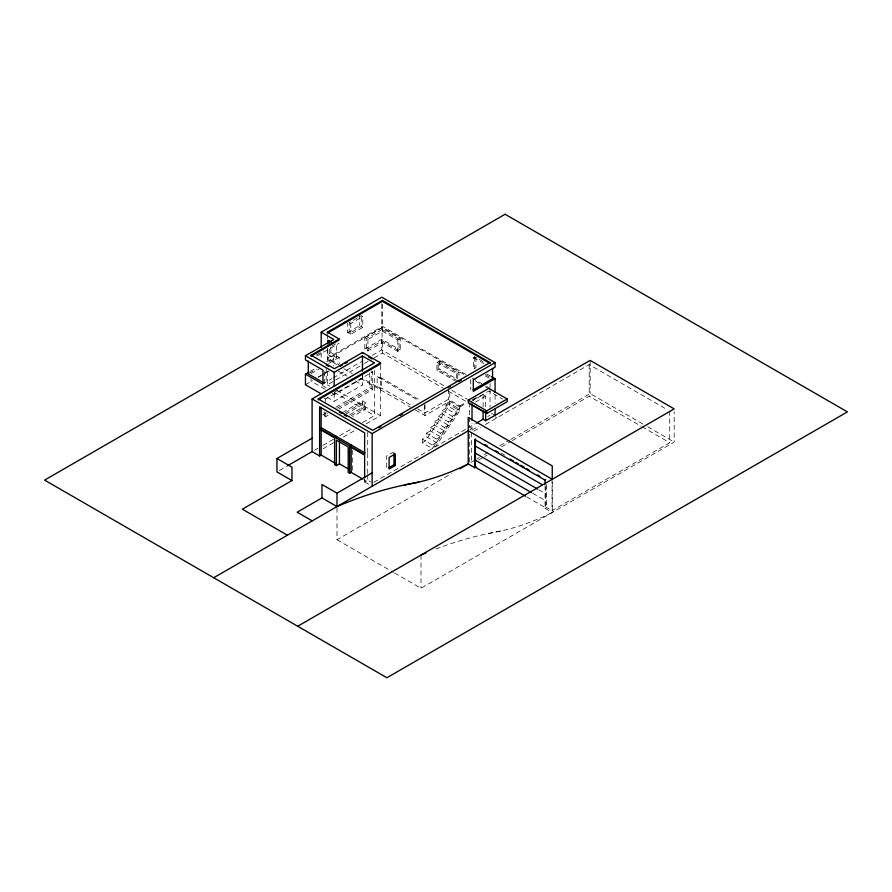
<?xml version="1.0" encoding="UTF-8"?>
<svg xmlns="http://www.w3.org/2000/svg" width="892" height="892" viewBox="0 0 892 892"><rect width="100%" height="100%" fill="white"/><g stroke="black" fill="none" stroke-linecap="round" stroke-linejoin="round"><path stroke-width="0.67" stroke-dasharray="4.46 3.34" d="M417.534 408.893L424.715 413.029L448.431 399.337L459.804 405.905L459.804 410.755L435.374 446.792L422.306 439.154L426.398 436.79L436.433 442.588L436.433 439.042L426.398 433.244L426.398 436.79M422.306 439.154L422.306 442.744L432.341 448.542L459.804 408.603L456.046 410.766L446.011 404.968L446.011 408.268L456.046 414.066L456.046 410.766M361.26 317.028L361.26 326.483L349.218 333.43L349.218 322.636L357.647 317.764M358.852 317.073L361.26 315.679L362.81 316.582L362.81 327.375L350.779 334.333L347.668 332.538L347.668 323.082M349.218 322.636L350.779 323.528L362.81 316.582M347.668 332.538L359.71 325.58L362.81 327.375M316.482 354.96L323.528 350.89M331.757 346.141L336.462 343.431L336.462 357.603L328.234 362.353M316.916 356.064L339.172 343.219M327.777 349.207L327.777 354.369L330.854 352.585L339.172 357.391L339.172 363.646M364.817 337.667L381.765 327.888L400.252 338.559L400.252 349.954L397.799 351.37L382.423 342.495L367.928 350.857L364.817 349.062L364.817 337.667L367.928 339.462L382.423 331.099L397.799 339.986L400.252 338.559M382.088 329.494L366.378 338.57L366.378 349.954L382.088 340.889L399.025 350.656L399.025 339.272L382.088 329.494L382.088 340.889M310.171 371.418L316.069 368.017M326.673 361.896L333.742 357.815L333.742 365.776M309.435 373.202L316.482 369.132M311.063 373.614L319.258 368.887M328.624 363.479L339.172 357.391M364.817 349.062L381.765 339.272L400.252 349.954M318.087 377.071L328.624 370.983M305.454 384.764L312.535 380.683M318.422 377.283L320.786 375.922M321.956 375.242L329.025 371.161M322.369 384.162L331.88 378.676M333.062 377.985L361.572 361.528M372.265 355.362L381.765 349.876L444.45 386.058M327.375 371.351L327.375 384.865L334.556 380.717M335.749 380.025L363.278 364.137M364.471 363.445L368.062 361.372M374.038 357.926L382.423 353.087L443.413 388.299M335.046 391.8L337.455 390.406M324.209 398.055L325.736 398.936L372.7 371.819L372.7 389.503L338.982 408.971M332.092 393.26L334.422 394.61L362.531 378.386L380.583 388.812L381.665 388.176L412.751 406.128M326.985 397.196L334.166 401.344L362.453 385.01L362.453 375.342M380.583 378.687L381.665 378.063L419.931 400.151M322.692 414.858L326.305 412.773M335.938 407.209L369.656 387.741L372.7 389.503M324.209 411.658L324.209 415.739L327.821 413.654M337.455 408.09L371.183 388.622L371.183 372.298M324.209 415.739L325.736 416.62L329.349 414.535M342.495 412.583L362.654 400.943L365.698 402.705L365.698 409.027L352.652 416.564M345.204 412.784L364.181 401.824L364.181 408.157L351.136 415.683M345.538 414.345L365.698 402.705M456.537 381.687L436.935 370.37L436.935 362.453L439.388 361.037L458.99 372.343L458.99 377.628M349.608 414.802L362.654 407.276L365.698 409.027M436.935 370.37L439.388 368.953L456.682 378.944M475.938 357.402L475.938 367.694L473.485 369.11L473.485 357.536L474.711 356.822L485.426 363.011M279.296 470.552L286.321 466.494M314.497 450.226L318.098 448.152M322.893 445.376L333.686 439.143M339.685 435.686L352.875 428.071M362.464 422.529L374.462 415.605L374.462 369.857M323.015 448.821L333.809 442.588M343.398 437.047L355.395 430.122M366.188 423.89L380.583 415.583L380.583 363.847M436.935 362.453L456.537 373.77L458.99 372.343M415.371 409.986L424.96 415.527L449.769 401.21L459.804 407.008M446.011 404.968L447.884 403.886L459.804 410.755M442.198 410.465L452.244 416.263L452.244 419.608L442.198 413.81L442.198 410.465L446.011 408.268M438.34 416.04L448.375 421.838L448.375 425.228L438.34 419.43L438.34 416.04L442.198 413.81M459.804 405.905L465.624 402.548M434.415 421.693L444.45 427.491L444.45 430.925L434.415 425.138L434.415 421.693L438.34 419.43M447.884 403.886L447.884 402.292L457.93 408.09L466.349 403.229M472.281 399.806L477.019 397.074M473.117 400.118L488.794 391.064L502.597 399.036M470.586 401.879L483.096 394.665L485.672 396.148L485.672 408.436M430.435 427.435L440.47 433.222L440.47 436.712L430.435 430.914L430.435 427.435L434.415 425.138M475.436 402.058L485.672 396.148M452.244 416.263L456.046 414.066M426.398 433.244L430.435 430.914M448.375 421.838L452.244 419.608M444.45 427.491L448.375 425.228M422.306 442.744L425.339 440.994L449.769 404.957L449.769 389.994M440.47 433.222L444.45 430.925M436.433 439.042L440.47 436.712M364.638 479.26L364.638 481.936L367.716 480.164L370.671 481.87M436.433 442.588L432.341 444.952L432.341 448.542M373.837 482.316L468.278 427.792M469.448 417.556L469.448 427.112L475.135 423.834M487.734 416.564L490.043 415.226M469.694 429.944L472.024 428.606L472.024 423.142M472.002 430.145L478.926 426.142M473.83 431.193L480.743 427.19M485.36 424.536L589.188 364.594L667.316 409.696M336.986 507.949L336.986 539.749L451.374 473.708M470.898 462.435L475.726 459.648M476.93 458.956L479.338 457.563M484.155 454.786L487.768 452.69M499.81 445.744L509.455 440.18M510.659 439.477L590.158 393.584L642.965 424.068M478.725 460.016L483.531 457.25M484.724 456.548L487.132 455.165M501.538 446.847L511.138 441.306M512.342 440.603L589.188 396.249L640.869 426.086M545.079 485.516L545.079 508.34L546.54 507.492L553.709 511.629M669.714 411.078L669.714 442.733L552.048 510.67L552.048 479.015M394.598 573.01L421.002 588.252L674.174 442.086L674.174 411.669M552.248 482.059L552.248 512.476A327.476 189.071 -60 0 1 502.631 530.617L488.615 533.472A540.541 312.088 -60 0 0 433.49 549.974M488.615 533.472L502.631 530.617M377.149 376.714L381.665 378.063L381.665 388.176L377.149 386.827L377.149 376.714L418.972 400.854M647.77 426.844L674.174 442.086M642.073 426.777L669.714 442.733M473.485 357.536L484.133 363.68M486.709 373.904L490.299 375.978M485.426 374.584L492.562 378.699M485.315 375.933L490.043 378.665M466.126 374.64L382.423 326.305L327.375 358.082L339.172 364.895M472.113 378.085L481.68 383.616M486.463 386.37L490.043 388.444M463.74 374.361L382.423 327.409L327.375 359.186L336.83 364.65M475.692 381.263L479.283 383.337M485.259 386.782L488.849 388.856M457.763 380.984L438.162 369.667L438.162 361.739L457.763 373.057L457.763 379.657M451.687 390.239L467.352 399.281M491.459 413.208L495.082 415.293M495.082 416.82L496.9 417.869M448.197 391.064L466.126 401.411M469.448 427.112L472.024 428.606M371.183 370.938L372.7 371.819M336.462 357.603L329.315 353.477L329.315 348.326M501.192 453.125L504.772 455.188M327.777 354.369L333.742 357.815M343.933 368.742L352.206 373.525M360.48 378.297L410.565 407.22M338.525 371.195L346.899 376.034M355.272 380.862L362.453 385.01M538.657 489.686L545.815 493.822M532.68 493.287L545.815 500.869M526.715 496.889L545.815 507.916L545.815 486.776M545.079 508.34L552.248 512.476M327.375 384.865L329.739 386.236M336.83 390.328L380.583 415.583M322.369 385.534L327.108 388.265M334.21 392.368L374.462 415.605M325.078 389.224L311.063 381.129L311.063 378.621M393.996 453.203L392.703 452.456L386.526 456.024L386.526 467.564M363.869 479.718L366.177 481.056M364.638 481.936L370.002 485.036M336.986 539.749L393.405 572.318M590.158 360.401L590.158 393.584M589.188 364.594L589.188 396.249M546.54 484.668L546.54 507.492M495.082 394.989L495.082 403.106M490.043 383.56L490.043 387.228M490.043 389.548L490.043 407.12M483.096 394.665L483.096 406.953M474.711 356.822L474.711 368.396M471.522 432.52L471.522 462.803M470.731 379.535L470.731 389.826M469.694 434.226L469.694 463.126M469.448 402.537L469.448 416.196M457.93 408.09L457.93 409.684M456.537 373.77L456.537 380.371M448.431 389.224L448.431 399.337M439.388 361.037L439.388 368.953M424.96 404.31L424.96 415.527M424.715 405.447L424.715 413.029M421.002 555.069L421.002 588.252M397.799 339.986L397.799 351.37M382.423 304.116L382.423 331.099M382.423 342.495L382.423 353.087M381.765 303.871L381.765 327.888M381.765 339.272L381.765 349.876M369.656 372.789L369.656 387.741M367.928 339.462L367.928 350.857M367.716 432.408L367.716 452.712M367.716 453.381L367.716 473.474M367.716 474.812L367.716 480.164M362.531 375.61L362.531 378.386M362.654 400.943L362.654 407.276M359.71 314.787L359.71 325.58M352.697 450.081L352.697 470.162M350.779 323.528L350.779 334.333M334.422 391.844L334.422 394.61M334.166 393.049L334.166 401.344M330.854 347.434L330.854 352.585M327.375 334.511L327.375 338.67M327.375 348.382L327.375 361.896M326.204 368.195L326.204 382.367L324.577 383.304L324.577 369.132M325.736 398.936L325.736 401.656M325.736 412.539L325.736 416.62M321.187 352.964L321.187 358.506"/><path stroke-width="1.34" d="M321.187 347.423L321.187 332.17L381.765 297.192L495.082 362.62L495.082 367.17L473.306 379.736L473.306 391.309L495.082 378.743L495.082 392.279M327.375 332.192L382.423 300.414L490.043 362.553L490.043 363.479L382.423 301.351L327.375 333.129L327.375 332.192L339.172 339.005L339.172 339.93L311.063 356.164L311.063 355.228L339.172 339.005M321.008 393.74L305.454 384.764L305.454 374.138L322.949 384.24L322.949 370.068L305.454 359.967L305.454 355.752L333.742 339.428L321.187 332.17M305.454 374.138L309 372.098M380.583 362.91L318.221 398.914L318.221 399.85L380.583 363.847L380.583 362.91L362.531 352.485L334.422 368.719L311.063 355.228M340.276 366.266L342.628 364.917M344.97 363.568L347.311 362.219M305.454 355.752L334.166 372.332L362.453 355.997L374.462 362.933L312.1 398.936L312.1 451.608L287.492 465.814M319.604 428.483L364.638 454.485L364.638 432.832L319.604 406.83L319.604 428.483L321.142 427.603L365.018 452.924M335.002 463.048L321.142 455.054L319.604 455.946L319.604 429.163L321.142 428.272L321.142 407.298M276.955 458.51L291.963 467.174L291.963 480.565L276.955 471.901L276.955 458.51L312.1 438.217M490.043 362.553L372.644 430.334L318.221 398.914M378.632 427.814L381.029 426.432M400.196 415.36L402.593 413.977M448.118 387.697L450.516 386.314M458.901 381.464L461.298 380.081M312.1 398.936L372.142 433.601L495.082 362.62M291.963 480.565L242.368 509.198L287.391 535.2M319.604 429.163L334.612 437.827L334.612 464.609L336.384 465.624L339.451 463.851L347.735 468.635M473.161 389.904L492.562 378.699L492.562 368.418M468.289 400.185L488.794 388.355L507.202 398.98L507.202 401.69L486.697 413.531L468.289 402.905L468.289 400.185L486.697 410.822L507.202 398.98M336.384 465.624L336.384 440.135L348.214 446.959L348.214 472.459L349.631 473.273L351.158 472.381L362.709 479.049M476.127 466.839L474.667 467.687L468.233 463.974A327.476 189.071 -60 0 1 418.616 482.115L404.6 484.969A540.541 312.088 -60 0 0 336.986 506.567L321.979 497.903L297.181 512.22L312.189 520.883M321.979 497.903L321.979 484.512L336.986 493.176L372.142 472.883M388.845 467.72L393.996 464.743L395.279 465.49L395.279 453.939L389.102 457.507L389.102 469.058L395.279 465.49M476.272 423.176L483.096 419.24L485.672 420.723L590.158 360.401L674.174 408.904L297.716 626.251M213.701 577.748L468.233 430.791L552.248 479.294L552.248 465.914L468.233 417.4L468.233 463.974L459.804 468.835M474.667 467.687L474.667 439.5L545.079 480.141L545.815 479.729M418.616 482.115L404.6 484.969M491.492 376.669L495.082 378.743M470.909 404.176L484.066 411.769M368.552 356.9L372.154 358.985M331.356 342.26L327.777 340.198L327.777 344.056M484.947 444.584L487.333 445.967M495.684 450.783L498.07 452.166M510.012 459.057L513.591 461.119M515.977 462.502L518.363 463.873M520.75 465.256L524.329 467.319M526.715 468.701L529.101 470.073M537.463 474.901L539.85 476.283M475.403 446.123L542.236 484.702M326.249 364.928L328.579 366.277M475.403 453.169L537.463 488.994M475.403 460.216L531.487 492.596M525.522 496.197L475.403 467.263L475.403 439.076M323.417 382.635L308.264 373.882L308.264 360.992M339.517 412.149L341.881 413.509M344.245 414.88L346.609 416.241M312.1 451.608L319.604 455.946M545.079 480.141L545.079 484.178M495.082 408.525L495.082 415.293M486.697 410.822L486.697 413.531M485.672 411.167L485.672 420.723M483.096 411.045L483.096 419.24M472.024 404.031L472.024 420.411M393.996 453.203L393.996 464.743M382.423 300.414L382.423 301.351M372.142 433.601L372.142 486.274M364.638 477.922L364.638 455.165L349.631 446.491L349.631 473.273M362.531 352.485L362.531 353.422M362.453 355.997L362.453 371.195M351.158 444.93L351.158 445.61M351.158 446.948L351.158 472.381M344.524 322.291L344.524 323.227M339.451 441.038L339.451 463.851M336.986 493.176L336.986 506.567M336.15 436.266L336.15 436.946M334.166 372.332L334.166 386.147M329.315 340.588L329.315 343.164M321.142 429.61L321.142 455.054M421.002 555.069A540.541 312.088 -60 0 1 426.008 552.973M505.095 214.258L44.6 480.119L386.905 677.742L847.4 411.881L505.095 214.258"/></g></svg>
